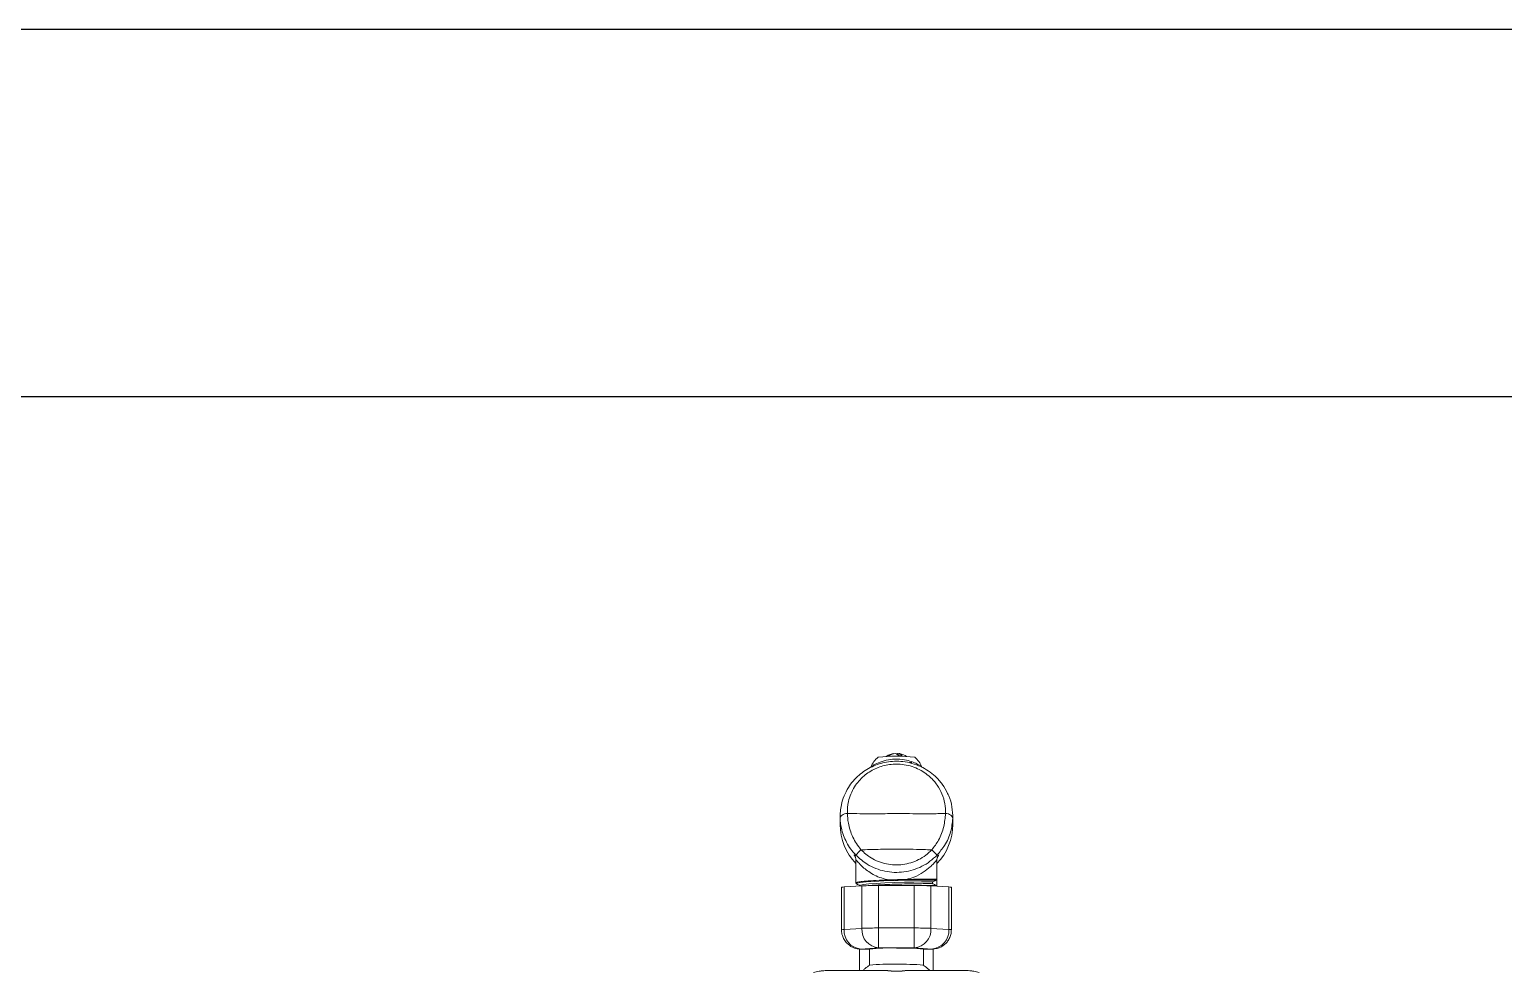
# Model space of a CAD drawing. Extents: x 3627 to 4221, y 1255 to 1675.
# Drawn here: x 3772.3 to 3848.6, y 1626 to 1674.8 of the extents above; entities that cross this region are included whole.
import ezdxf

# ---------------------------------------------------------------- set-up
doc = ezdxf.new("R2010")
doc.units = 0
doc.header["$LTSCALE"] = 7
doc.header["$MEASUREMENT"] = 0
doc.layers.get('0').update_dxf_attribs({"color": 2, "linetype": 'CONTINUOUS'})
doc.layers.add('TXT', color=4, linetype='CONTINUOUS')

# ---------------------------------------------------------------- blocks, each defined once
blk = doc.blocks.new('BORDER')
blk.add_line((1, 1), (0, 1))

msp = doc.modelspace()

# ---------------------------------------------------------------- linework, layer by layer
at = {"color": 7, "linetype": 'Continuous', "lineweight": 15}
for p, q in [((3817.049, 1637.289), (3817.049, 1637.282)), ((3817.232, 1637.239), (3817.232, 1637.286)), ((3817.357, 1637.285), (3817.313, 1637.292)), ((3817.313, 1637.292), (3817.313, 1637.165)), ((3814.261, 1634.034), (3814.261, 1633.62)), ((3820.101, 1633.62), (3820.101, 1634.034)), ((3815.035, 1631.967), (3814.994, 1632.023)), ((3819.362, 1632.018), (3819.321, 1631.958)), ((3815.086, 1631.765), (3815.086, 1630.594)), ((3819.277, 1630.81), (3819.277, 1631.774)), ((3814.334, 1630.365), (3814.334, 1628.166)), ((3814.468, 1630.382), (3815.392, 1630.438)), ((3814.468, 1628.183), (3814.468, 1630.382)), ((3815.271, 1630.475), (3815.271, 1630.435)), ((3815.392, 1630.438), (3815.392, 1628.239)), ((3816.258, 1628.257), (3816.258, 1630.455)), ((3816.258, 1630.455), (3818.105, 1630.455)), ((3818.105, 1630.455), (3818.105, 1628.257)), ((3818.971, 1628.239), (3818.971, 1630.438)), ((3818.971, 1630.438), (3819.895, 1630.382)), ((3819.251, 1630.733), (3819.071, 1630.639)), ((3819.277, 1630.414), (3819.277, 1630.775)), ((3819.895, 1630.382), (3819.895, 1628.183)), ((3820.029, 1628.166), (3820.029, 1630.365)), ((3815.392, 1628.239), (3814.468, 1628.183)), ((3816.258, 1628.257), (3816.258, 1627.222)), ((3818.105, 1628.257), (3816.258, 1628.257)), ((3818.105, 1627.222), (3818.105, 1628.257)), ((3819.895, 1628.183), (3818.971, 1628.239)), ((3815.271, 1627.175), (3815.271, 1626.06)), ((3815.274, 1627.168), (3815.781, 1627.137)), ((3815.334, 1627.167), (3815.274, 1627.168)), ((3816.258, 1627.222), (3815.334, 1627.167)), ((3815.781, 1627.167), (3815.781, 1626.33)), ((3818.105, 1627.222), (3816.258, 1627.222)), ((3819.029, 1627.167), (3818.105, 1627.222)), ((3818.581, 1627.137), (3819.089, 1627.168)), ((3818.581, 1626.33), (3818.581, 1627.167)), ((3819.091, 1626.06), (3819.091, 1627.187)), ((3816.677, 1626.06), (3813.72, 1626.06)), ((3820.643, 1626.06), (3817.688, 1626.06)), ((3820.609, 1626.058), (3820.649, 1626.058))]:
    msp.add_line(p, q, dxfattribs=at)
at = {"color": 8, "linetype": 'Continuous', "lineweight": 15}
for p, q in [((3819.376, 1632.038), (3819.362, 1632.018)), ((3815.334, 1627.167), (3815.781, 1627.14)), ((3818.581, 1627.14), (3819.029, 1627.167)), ((3819.089, 1627.168), (3819.029, 1627.167))]:
    msp.add_line(p, q, dxfattribs=at)
at = {"color": 7, "linetype": 'Continuous', "lineweight": 15, "flags": 128}
for points in [[(3817.232, 1637.286), (3817.211, 1637.277), (3817.195, 1637.268)], [(3817.232, 1637.286), (3817.281, 1637.278), (3817.313, 1637.27)], [(3814.263, 1633.929), (3814.269, 1633.975), (3814.289, 1634.02), (3814.323, 1634.063), (3814.369, 1634.101), (3814.426, 1634.133), (3814.491, 1634.159), (3814.563, 1634.176), (3814.639, 1634.185)], [(3820.099, 1633.929), (3820.094, 1633.975), (3820.074, 1634.02), (3820.04, 1634.063), (3819.994, 1634.101), (3819.937, 1634.133), (3819.871, 1634.159), (3819.799, 1634.176), (3819.724, 1634.185)]]:
    msp.add_lwpolyline(points, dxfattribs=at)
at = {"color": 8, "linetype": 'Continuous', "lineweight": 15, "flags": 128}
for points in [[(3815.127, 1630.537), (3815.122, 1630.538), (3815.143, 1630.574), (3815.31, 1630.607), (3815.615, 1630.64), (3816.031, 1630.668), (3816.532, 1630.692), (3817.081, 1630.711), (3817.633, 1630.725), (3818.159, 1630.734), (3818.607, 1630.738), (3818.957, 1630.739), (3819.176, 1630.736), (3819.251, 1630.733), (3819.251, 1630.733)], [(3815.312, 1630.442), (3815.301, 1630.446), (3815.319, 1630.479), (3815.472, 1630.511), (3815.751, 1630.542), (3816.13, 1630.569), (3816.588, 1630.593), (3817.09, 1630.612), (3817.594, 1630.625), (3818.074, 1630.635), (3818.483, 1630.64), (3818.803, 1630.642), (3819.003, 1630.641), (3819.071, 1630.639), (3819.071, 1630.639)], [(3820.029, 1628.166), (3820.029, 1628.166), (3820.02, 1628.171), (3819.995, 1628.175), (3819.953, 1628.179), (3819.895, 1628.183)]]:
    msp.add_lwpolyline(points, dxfattribs=at)
at = {"color": 7, "linetype": 'Continuous', "lineweight": 15}
for centre, radius, start, end in [((3817.181, 1636.391), 0.911, 110.10927, 125.24067), ((3817.133, 1636.521), 0.772, 96.18143, 125.51375), ((3817.214, 1636.527), 0.773, 96.19297, 125.50873), ((3817.054, 1637.035), 0.271, 28.15009, 73.62159), ((3817.237, 1637.032), 0.271, 28.15008, 73.62158), ((3817.181, 1636.391), 0.911, 54.75933, 78.86716), ((3817.181, 1636.022), 1.441, 130.99473, 156.61657), ((3817.181, 1625.923), 11.226, 85.17018, 94.82982), ((3816.734, 1637.03), 0.13, 76.20616, 112.75324), ((3817.375, 1636.532), 0.636, 80.85555, 97.36558), ((3817.86, 1637.288), 0.471, 269.75741, 284.63751), ((3817.181, 1636.022), 1.441, 23.3762, 49.00527), ((3817.179, 1633.621), 2.917, 180.00277, 224.16175), ((3817.184, 1633.621), 2.917, 315.83759, 359.99789), ((3818.235, 1629.164), 4.268, 132.65253, 137.76357), ((3816.128, 1629.164), 4.269, 42.23646, 47.3474), ((3814.453, 1629.976), 0.406, 87.85142, 106.99229), ((3816.164, 1613.629), 16.827, 89.67959, 92.62935), ((3818.199, 1613.629), 16.827, 87.37065, 90.32041), ((3819.91, 1629.976), 0.406, 73.00771, 92.14858), ((3815.428, 1628.124), 0.962, 176.47592, 264.36551), ((3816.352, 1628.18), 0.962, 176.47592, 264.36551), ((3816.163, 1611.458), 16.799, 89.67718, 92.63177), ((3818.2, 1611.458), 16.799, 87.36823, 90.32282), ((3818.011, 1628.18), 0.962, 275.63449, 3.52408), ((3818.934, 1628.124), 0.962, 275.63449, 3.52408), ((3816.78, 1618.631), 8.594, 87.32341, 96.67356), ((3817.479, 1615.672), 11.547, 84.52386, 91.47917), ((3813.683, 1623.082), 2.977, 99.86651, 105.42164), ((3816.794, 1616.95), 9.437, 87.64544, 96.14633), ((3817.469, 1613.94), 12.442, 84.87849, 91.32422), ((3820.68, 1623.082), 2.977, 74.57836, 80.25942)]:
    msp.add_arc(centre, radius, start, end, dxfattribs=at)
at = {"color": 8, "linetype": 'Continuous', "lineweight": 15}
msp.add_arc((3814.452, 1627.778), 0.406, 87.83165, 106.99201, dxfattribs=at)
at = {"color": 7, "linetype": 'Continuous', "lineweight": 15}
for points, knots in [([(3814.263, 1633.929), (3814.272, 1634.168), (3814.285, 1634.562), (3814.458, 1635.098), (3814.667, 1635.509), (3814.934, 1635.873), (3815.318, 1636.26), (3815.883, 1636.632), (3816.537, 1636.841), (3817.087, 1636.898), (3817.535, 1636.88), (3817.996, 1636.79), (3818.441, 1636.624), (3818.845, 1636.394), (3819.227, 1636.092), (3819.573, 1635.703), (3819.782, 1635.349), (3819.954, 1634.958), (3820.085, 1634.526), (3820.095, 1634.13), (3820.099, 1633.929)], [0, 0, 0, 0, 0.0840049, 0.1385185, 0.1942432, 0.2407321, 0.288169, 0.3706686, 0.4489405, 0.4902374, 0.5327691, 0.5798463, 0.628658, 0.6750173, 0.7226609, 0.7825796, 0.8445445, 0.8606556, 0.9291785, 1, 1, 1, 1]), ([(3819.724, 1634.185), (3819.72, 1634.357), (3819.711, 1634.699), (3819.559, 1635.198), (3819.305, 1635.665), (3818.983, 1636.037), (3818.631, 1636.314), (3818.282, 1636.512), (3817.893, 1636.655), (3817.374, 1636.759), (3816.737, 1636.739), (3816.05, 1636.519), (3815.449, 1636.127), (3815.048, 1635.658), (3814.811, 1635.197), (3814.658, 1634.734), (3814.646, 1634.392), (3814.639, 1634.185)], [0, 0, 0, 0, 0.070955, 0.141886, 0.211438, 0.280893, 0.327578, 0.374227, 0.42126, 0.468257, 0.549777, 0.626594, 0.708448, 0.802537, 0.858431, 0.91435, 1, 1, 1, 1]), ([(3814.639, 1634.185), (3814.649, 1634.022), (3814.667, 1633.748), (3814.774, 1633.326), (3814.952, 1632.843), (3815.188, 1632.517), (3815.343, 1632.304)], [0, 0, 0, 0, 0.270579, 0.452988, 0.640779, 1, 1, 1, 1]), ([(3814.639, 1634.185), (3814.748, 1634.183), (3815.286, 1634.171), (3816.134, 1634.174), (3817.328, 1634.179), (3818.323, 1634.174), (3819.131, 1634.171), (3819.523, 1634.182), (3819.684, 1634.185), (3819.724, 1634.185)], [0, 0, 0, 0, 0.064483, 0.318211, 0.499985, 0.76814, 0.904758, 0.976111, 1, 1, 1, 1]), ([(3819.02, 1632.304), (3819.14, 1632.465), (3819.418, 1632.837), (3819.668, 1633.52), (3819.705, 1633.962), (3819.724, 1634.185)], [0, 0, 0, 0, 0.277008, 0.635776, 1, 1, 1, 1]), ([(3815.075, 1632.033), (3814.985, 1632.135), (3814.803, 1632.34), (3814.59, 1632.688), (3814.427, 1633.054), (3814.302, 1633.478), (3814.278, 1633.763), (3814.263, 1633.929)], [0, 0, 0, 0, 0.18329, 0.37133, 0.552915, 0.739798, 1, 1, 1, 1]), ([(3820.099, 1633.929), (3820.075, 1633.702), (3820.027, 1633.243), (3819.733, 1632.56), (3819.424, 1632.195), (3819.288, 1632.033)], [0, 0, 0, 0, 0.352414, 0.713107, 1, 1, 1, 1]), ([(3815.034, 1631.968), (3815.037, 1631.964), (3815.041, 1631.956), (3815.059, 1631.92), (3815.082, 1631.855), (3815.083, 1631.798), (3815.084, 1631.764)], [0, 0, 0, 0, 0.21587, 0.403444, 0.649761, 1, 1, 1, 1]), ([(3819.288, 1632.033), (3819.168, 1631.921), (3818.929, 1631.695), (3818.505, 1631.438), (3818.048, 1631.253), (3817.565, 1631.147), (3817.071, 1631.125), (3816.58, 1631.184), (3816.108, 1631.327), (3815.578, 1631.581), (3815.265, 1631.862), (3815.075, 1632.033)], [0, 0, 0, 0, 0.104694, 0.209389, 0.314085, 0.418779, 0.523474, 0.628168, 0.732863, 0.837557, 1, 1, 1, 1]), ([(3819.02, 1632.304), (3818.872, 1632.309), (3818.26, 1632.333), (3817.332, 1632.333), (3816.254, 1632.333), (3815.642, 1632.313), (3815.343, 1632.304)], [0, 0, 0, 0, 0.120799, 0.499998, 0.756257, 1, 1, 1, 1]), ([(3815.343, 1632.304), (3815.509, 1632.154), (3815.783, 1631.909), (3816.245, 1631.688), (3816.657, 1631.563), (3817.085, 1631.512), (3817.516, 1631.531), (3817.937, 1631.623), (3818.337, 1631.785), (3818.707, 1632.008), (3818.915, 1632.205), (3819.02, 1632.304)], [0, 0, 0, 0, 0.162502, 0.267184, 0.371865, 0.476531, 0.581197, 0.685874, 0.79055, 0.895279, 1, 1, 1, 1]), ([(3819.278, 1631.774), (3819.279, 1631.8), (3819.281, 1631.848), (3819.299, 1631.907), (3819.315, 1631.944), (3819.321, 1631.955), (3819.324, 1631.96)], [0, 0, 0, 0, 0.318212, 0.603008, 0.813311, 1, 1, 1, 1]), ([(3815.086, 1630.594), (3815.086, 1630.592), (3815.086, 1630.587), (3815.088, 1630.579), (3815.09, 1630.572), (3815.096, 1630.56), (3815.107, 1630.547), (3815.119, 1630.54), (3815.127, 1630.535)], [0, 0, 0, 0, 0.027717, 0.06223, 0.113319, 0.192401, 0.477867, 1, 1, 1, 1]), ([(3815.127, 1630.535), (3815.157, 1630.52), (3815.217, 1630.489), (3815.276, 1630.458), (3815.306, 1630.442)], [0, 0, 0, 0, 0.500037, 1, 1, 1, 1]), ([(3817.682, 1630.769), (3817.641, 1630.762), (3817.411, 1630.717), (3817.107, 1630.706), (3816.861, 1630.739), (3816.809, 1630.746)], [0, 0, 0, 0, 0.1432949, 0.8179153, 1, 1, 1, 1]), ([(3816.809, 1630.746), (3816.899, 1630.749), (3817.19, 1630.759), (3817.481, 1630.765), (3817.682, 1630.769)], [0, 0, 0, 0, 0.311142, 1, 1, 1, 1]), ([(3817.682, 1630.769), (3817.855, 1630.773), (3818.201, 1630.779), (3818.649, 1630.782), (3818.999, 1630.782), (3819.232, 1630.779), (3819.262, 1630.776), (3819.277, 1630.775)], [0, 0, 0, 0, 0.196432, 0.390193, 0.594465, 0.796545, 1, 1, 1, 1]), ([(3819.071, 1630.639), (3819.068, 1630.637), (3819.061, 1630.633), (3819.052, 1630.622), (3819.046, 1630.61), (3819.044, 1630.595), (3819.046, 1630.58), (3819.052, 1630.567), (3819.061, 1630.557), (3819.068, 1630.553), (3819.071, 1630.55)], [0, 0, 0, 0, 0.1158696, 0.2301259, 0.3665828, 0.4999395, 0.636473, 0.7699415, 0.8857595, 1, 1, 1, 1]), ([(3819.071, 1630.551), (3819.068, 1630.553), (3819.061, 1630.557), (3819.052, 1630.567), (3819.046, 1630.58), (3819.045, 1630.59), (3819.044, 1630.595)], [0, 0, 0, 0, 0.219035, 0.462304, 0.725238, 1, 1, 1, 1]), ([(3819.251, 1630.457), (3819.221, 1630.473), (3819.161, 1630.504), (3819.101, 1630.535), (3819.071, 1630.551)], [0, 0, 0, 0, 0.500048, 1, 1, 1, 1]), ([(3819.277, 1630.775), (3819.277, 1630.771), (3819.276, 1630.762), (3819.27, 1630.75), (3819.262, 1630.74), (3819.255, 1630.735), (3819.251, 1630.733)], [0, 0, 0, 0, 0.250833, 0.499859, 0.750811, 1, 1, 1, 1]), ([(3819.251, 1630.457), (3819.255, 1630.455), (3819.262, 1630.45), (3819.27, 1630.44), (3819.276, 1630.428), (3819.277, 1630.419), (3819.277, 1630.414)], [0, 0, 0, 0, 0.250875, 0.500249, 0.750962, 1, 1, 1, 1]), ([(3814.338, 1628.167), (3814.337, 1628.151), (3814.328, 1628.051), (3814.371, 1627.871), (3814.466, 1627.65), (3814.608, 1627.466), (3814.77, 1627.332), (3814.929, 1627.247), (3815.112, 1627.182), (3815.247, 1627.172), (3815.334, 1627.166)], [0, 0, 0, 0, 0.030391, 0.192643, 0.343151, 0.491064, 0.631636, 0.741446, 0.835228, 1, 1, 1, 1]), ([(3819.392, 1627.235), (3819.444, 1627.258), (3819.554, 1627.307), (3819.704, 1627.42), (3819.841, 1627.569), (3819.949, 1627.757), (3820.019, 1627.96), (3820.022, 1628.101), (3820.024, 1628.165)], [0, 0, 0, 0, 0.1439827, 0.2994611, 0.4686616, 0.648698, 0.8390302, 1, 1, 1, 1]), ([(3819.029, 1627.166), (3819.115, 1627.173), (3819.237, 1627.184), (3819.358, 1627.218), (3819.39, 1627.234), (3819.392, 1627.235)], [0, 0, 0, 0, 0.702508, 0.988201, 1, 1, 1, 1]), ([(3813.754, 1626.059), (3813.75, 1626.059), (3813.692, 1626.062), (3813.571, 1626.057), (3813.412, 1626.046), (3813.279, 1626.031), (3813.198, 1626.02), (3813.163, 1626.014), (3813.172, 1626.016), (3813.173, 1626.016)], [0, 0, 0, 0, 0.01323, 0.207184, 0.400914, 0.596974, 0.794712, 0.991605, 1, 1, 1, 1]), ([(3815.797, 1626.339), (3815.715, 1626.283), (3815.592, 1626.2), (3815.489, 1626.095), (3815.455, 1626.06)], [0, 0, 0, 0, 0.66963, 1, 1, 1, 1]), ([(3817.54, 1626.035), (3817.496, 1626.031), (3817.406, 1626.022), (3817.236, 1626.014), (3817.063, 1626.016), (3816.903, 1626.026), (3816.774, 1626.04), (3816.69, 1626.054), (3816.661, 1626.061), (3816.691, 1626.058), (3816.775, 1626.046), (3816.903, 1626.03), (3817.064, 1626.017), (3817.238, 1626.015), (3817.404, 1626.024), (3817.547, 1626.04), (3817.644, 1626.054), (3817.692, 1626.061), (3817.688, 1626.059), (3817.687, 1626.059)], [0, 0, 0, 0, 0.062371, 0.124759, 0.186709, 0.248419, 0.310555, 0.373192, 0.435626, 0.497267, 0.558561, 0.620532, 0.68326, 0.745464, 0.806752, 0.868501, 0.931184, 0.993558, 1, 1, 1, 1]), ([(3817.685, 1626.058), (3817.686, 1626.058), (3817.686, 1626.057), (3817.631, 1626.047), (3817.567, 1626.039), (3817.54, 1626.035)], [0, 0, 0, 0, 0.269775, 0.68923, 1, 1, 1, 1]), ([(3818.912, 1626.06), (3818.835, 1626.133), (3818.729, 1626.235), (3818.604, 1626.311), (3818.569, 1626.332)], [0, 0, 0, 0, 0.717931, 1, 1, 1, 1]), ([(3821.044, 1626.035), (3821, 1626.04), (3820.911, 1626.049), (3820.754, 1626.06), (3820.652, 1626.059), (3820.609, 1626.059)], [0, 0, 0, 0, 0.361444, 0.722992, 1, 1, 1, 1]), ([(3821.184, 1626.016), (3821.185, 1626.016), (3821.186, 1626.016), (3821.134, 1626.024), (3821.071, 1626.032), (3821.044, 1626.035)], [0, 0, 0, 0, 0.257931, 0.685784, 1, 1, 1, 1])]:
    msp.add_open_spline(points, degree=3, knots=knots, dxfattribs=at)
at = {"color": 8, "linetype": 'Continuous', "lineweight": 15}
for points, knots in [([(3815.864, 1636.591), (3815.868, 1636.596), (3815.878, 1636.609), (3816.03, 1636.711), (3816.323, 1636.856), (3816.74, 1636.982), (3817.041, 1636.998), (3817.181, 1637.006)], [0, 0, 0, 0, 0.127136, 0.290487, 0.53267, 0.781906, 1, 1, 1, 1]), ([(3817.181, 1637.006), (3817.201, 1637.005), (3817.379, 1637.004), (3817.689, 1636.963), (3818.045, 1636.85), (3818.292, 1636.731), (3818.439, 1636.641), (3818.51, 1636.589), (3818.5, 1636.591), (3818.498, 1636.591)], [0, 0, 0, 0, 0.030681, 0.276869, 0.482195, 0.660524, 0.812351, 0.956789, 1, 1, 1, 1]), ([(3814.994, 1632.023), (3814.993, 1632.025), (3814.969, 1632.057), (3814.997, 1632.033), (3815.023, 1632.01)], [0, 0, 0, 0, 0.049792, 1, 1, 1, 1]), ([(3816.809, 1630.746), (3816.669, 1630.775), (3816.396, 1630.832), (3816.039, 1630.988), (3815.738, 1631.169), (3815.486, 1631.365), (3815.27, 1631.57), (3815.113, 1631.753), (3815.099, 1631.761), (3815.093, 1631.765)], [0, 0, 0, 0, 0.139713, 0.273267, 0.412114, 0.546394, 0.68417, 0.862292, 1, 1, 1, 1]), ([(3819.277, 1631.774), (3819.277, 1631.774), (3819.277, 1631.774), (3819.267, 1631.783), (3819.242, 1631.736), (3819.108, 1631.591), (3818.906, 1631.388), (3818.584, 1631.133), (3818.154, 1630.895), (3817.82, 1630.806), (3817.682, 1630.769)], [0, 0, 0, 0, 0.000024, 0.003131, 0.166532, 0.29689, 0.432388, 0.639235, 0.851101, 1, 1, 1, 1]), ([(3815.104, 1630.594), (3815.103, 1630.601), (3815.1, 1630.621), (3815.268, 1630.651), (3815.6, 1630.686), (3816.12, 1630.719), (3816.578, 1630.737), (3816.809, 1630.746)], [0, 0, 0, 0, 0.124581, 0.317213, 0.512445, 0.754979, 1, 1, 1, 1]), ([(3815.709, 1630.449), (3815.723, 1630.45), (3815.826, 1630.462), (3816.125, 1630.481), (3816.579, 1630.505), (3817.088, 1630.524), (3817.601, 1630.537), (3818.083, 1630.547), (3818.501, 1630.552), (3818.82, 1630.554), (3819.031, 1630.553), (3819.058, 1630.551), (3819.071, 1630.55)], [0, 0, 0, 0, 0.0166629, 0.1254796, 0.2349643, 0.3445225, 0.4532736, 0.563249, 0.6717325, 0.7816959, 0.8904787, 1, 1, 1, 1]), ([(3817.976, 1630.455), (3818.038, 1630.457), (3818.275, 1630.461), (3818.624, 1630.463), (3818.977, 1630.464), (3819.207, 1630.461), (3819.236, 1630.458), (3819.251, 1630.457)], [0, 0, 0, 0, 0.0806764, 0.3090241, 0.540488, 0.7694647, 1, 1, 1, 1])]:
    msp.add_open_spline(points, degree=3, knots=knots, dxfattribs=at)
at = {"layer": 'TXT'}
msp.add_line((3653.229, 1655.775), (4207.229, 1655.775), dxfattribs=at)

# ---------------------------------------------------------------- block references
at = {"xscale": 594, "yscale": 420, "zscale": 594}
msp.add_blockref('BORDER', (3627.229, 1254.775), dxfattribs=at)

doc.saveas('drawing.dxf')
